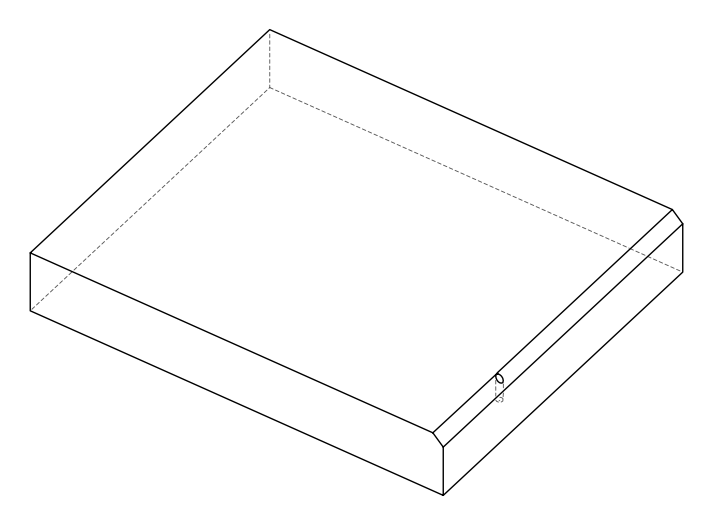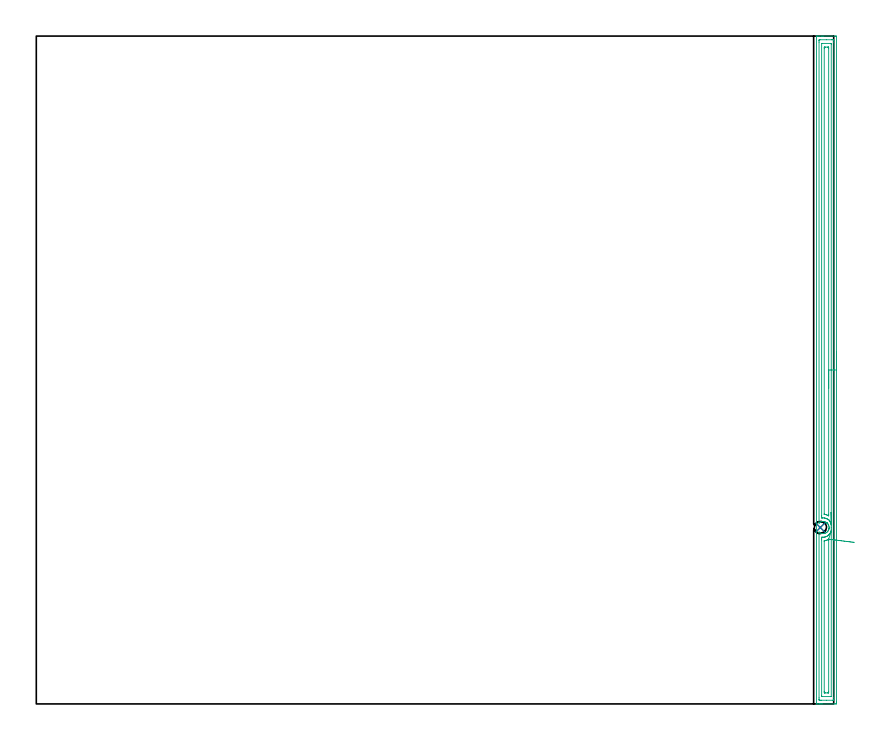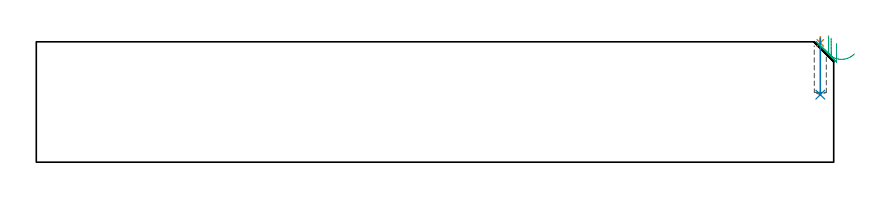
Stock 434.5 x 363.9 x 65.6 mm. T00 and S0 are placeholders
(PLAN: 3 operations, 2 tool changes, 12.2 min)
(1 SPOT_DRILL | STEP1POCKET | NXT0321_9005460120000 | 0.03 min | 2 mm3)
(2 DRILL_BLIND_HOLE_INTO_CENTER | STEP1POCKET | NXT0301_037 | 0.12 min | 945 mm3)
(3 AREA_MILL | FG_CHAMFER_SURFACE | UGT0205_001 | 12.05 min | 21496 mm3)
(TOOL NXT0321_9005460120000 | NC Spot Drill, 142deg, 12mm, Carbide, Uncoated | D12 PA142 FL30 Z2)
(TOOL NXT0301_037 | Carbide Drill 6.6mm [860.1-0660-033A1-MM 2214] | D6.6 PA140 FL53 Z2)
(TOOL UGT0205_001 | Chamfer Mill 20 x 3 x 45 deg. | D20 FL50 Z2)
(OP 1 SPOT_DRILL)
G17 G21 G94 G90
T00 M6
G54
G17 G0 G90 X427.2 Y96.1 S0 M3
G43 Z75.6 H0
G94 G81 G98 Z65.016 F250. R68.3
G80
M5
M2
(OP 2 DRILL_BLIND_HOLE_INTO_CENTER)
G17 G21 G94 G90
T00 M6
G54
G17 G0 G90 X427.2 Y96.1 S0 M3
G43 Z75.6 H1
G94 G81 G98 Z36.8 F250. R67.3
G80
M5
M2
(OP 3 AREA_MILL)
G17 G21 G94 G90
T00 M6
G54
G17 G0 G90 X436. Y191.95 S1061 M3
G43 Z75.6 H0
Z64.7
G94 G1 Y191.912 Z63.828 F250.
Y191.798 Z62.963
Y191.609 Z62.112
Y191.347 Z61.28
Y191.013 Z60.474
Y190.61 Z59.7
Y190.142 Z58.964
Y189.61 Z58.272
Y189.021 Z57.629
Y188.378 Z57.04
Y187.686 Z56.508
Y186.95 Z56.04
Y186.176 Z55.637
Y185.37 Z55.303
Y184.538 Z55.041
Y183.686 Z54.852
Y182.822 Z54.738
Y181.95 Z54.7
Y0.948
X435.999 Y0.617 Z54.701
X435.994 Y0.061 Z54.704
X435.992 Y0.008 Z54.706
X435.44 Y0.004 Z55.257
X434.826 Y0. Z55.871
X428.327 Z62.367
X427.777 Z62.92
X427.438 Z63.258
X426.888 Z63.809
X426.549 Z64.146
X425.526 Z65.173
X425.142 Y0.007 Z65.549
X425.103 Y0.01 Z65.588
X425.1 Y0.17 Z65.6
Y363.73
X425.103 Y363.89 Z65.588
X425.142 Y363.893 Z65.549
X425.527 Y363.9 Z65.173
X425.871 Z64.829
X426.549 Z64.146
X427.777 Z62.92
X428.327 Z62.367
X428.941 Z61.754
X435.44 Z55.257
X435.718 Y363.898 Z54.98
X435.992 Y363.89 Z54.706
X435.999 Y363.615 Z54.699
X436. Y181.95 Z54.7
X434.586 Z56.114
Y3.297
X434.585 Y2.403 Z56.115
X434.583 Y2.371 Z56.117
X434.551 Y2.01 Z56.149
X434.062 Y2.002 Z56.638
X430.507 Y2. Z60.193
X427.839 Z62.861
X427.438 Z63.262
X426.948 Y2.002 Z63.752
X426.549 Y2.01 Z64.151
X426.517 Y2.403 Z64.183
X426.515 Y2.437 Z64.185
X426.514 Y3.297 Z64.186
X426.515 Y93.571 Z64.185
X426.521 Y93.618 Z64.179
X426.549 Y93.6 Z64.151
X426.715 Y93.467 Z63.985
X426.84 Y93.382 Z63.86
X427.27 Y93.139 Z63.43
X427.724 Y92.96 Z62.976
X428.163 Y92.856 Z62.537
X428.608 Y92.812 Z62.092
X429.052 Y92.83 Z61.648
X429.492 Y92.909 Z61.208
X429.943 Y93.057 Z60.757
X430.376 Y93.27 Z60.324
X430.594 Y93.406 Z60.106
X430.803 Y93.562 Z59.897
X431.039 Y93.784 Z59.661
X431.26 Y94.025 Z59.44
X431.414 Y94.234 Z59.286
X431.556 Y94.455 Z59.144
X431.668 Y94.67 Z59.032
X431.765 Y94.89 Z58.935
X431.845 Y95.117 Z58.855
X431.909 Y95.348 Z58.791
X431.952 Y95.569 Z58.748
X431.979 Y95.792 Z58.721
X431.999 Y96.241 Z58.701
X431.934 Y96.69 Z58.766
X431.762 Y97.378 Z58.938
X431.514 Y97.814 Z59.186
X431.376 Y98.026 Z59.324
X431.26 Y98.179 Z59.44
X431.17 Y98.292 Z59.53
X431.081 Y98.404 Z59.619
X430.995 Y98.453 Z59.705
X430.985 Y98.468 Z59.715
X430.995 Y98.493 Z59.705
X431.005 Y98.51 Z59.695
X431.08 Y98.617 Z59.62
X431.022 Y98.563 Z59.678
X430.995 Y98.538 Z59.705
X430.977 Y98.524 Z59.723
X430.959 Y98.514 Z59.741
X430.92 Y98.543 Z59.78
X430.867 Y98.586 Z59.833
X430.644 Y98.758 Z60.056
X430.411 Y98.919 Z60.289
X430.376 Y98.938 Z60.324
X429.943 Y99.143 Z60.757
X429.492 Y99.291 Z61.208
X429.052 Y99.37 Z61.648
X428.608 Y99.388 Z62.092
X428.163 Y99.344 Z62.537
X427.724 Y99.24 Z62.976
X427.349 Y99.1 Z63.351
X426.99 Y98.919 Z63.71
X426.84 Y98.819 Z63.86
X426.613 Y98.647 Z64.087
X426.549 Y98.594 Z64.151
X426.521 Y98.574 Z64.179
X426.515 Y98.78 Z64.185
X426.514 Y360.603 Z64.186
X426.515 Y361.497 Z64.185
X426.517 Y361.529 Z64.183
X426.549 Y361.89 Z64.151
X427.038 Y361.898 Z63.662
X430.593 Y361.9 Z60.107
X433.261 Z57.439
X433.662 Z57.038
X434.152 Y361.898 Z56.548
X434.551 Y361.89 Z56.149
X434.583 Y361.497 Z56.117
X434.585 Y361.463 Z56.115
X434.586 Y360.603 Z56.114
Y181.95
X433.172 Z57.528
X433.171 Y98.383 Z57.529
X433.17 Y98.035 Z57.53
Y97.983
X433.165 Y97.844 Z57.535
X433.127 Y97.94 Z57.573
X433.112 Y97.983 Z57.588
X433.03 Y98.241 Z57.67
X432.914 Y98.521 Z57.786
X432.773 Y98.788 Z57.927
X432.724 Y98.876 Z57.976
X432.659 Y98.991 Z58.041
X432.435 Y99.36 Z58.265
X432.365 Y99.477 Z58.335
X432.333 Y99.543 Z58.367
X432.228 Y99.769 Z58.472
X432.101 Y99.986 Z58.599
X431.999 Y100.124 Z58.701
X431.884 Y100.252 Z58.816
X431.659 Y100.431 Z59.041
X431.489 Y100.522 Z59.211
X431.121 Y100.663 Z59.579
X430.995 Y100.735 Z59.705
X430.826 Y100.832 Z59.874
X430.352 Y101.048 Z60.348
X430.105 Y101.133 Z60.595
X429.818 Y101.227 Z60.882
X429.464 Y101.307 Z61.236
X429.216 Y101.347 Z61.484
X428.509 Y101.373 Z62.191
X428.327 Y101.36 Z62.373
X428.116 Y101.343 Z62.584
X427.936 Y101.327 Z62.764
X427.933 Y101.423 Z62.767
X427.931 Y101.556 Z62.769
X427.929 Y101.956 Z62.771
X427.928 Y102.449 Z62.772
X427.929 Y359.81 Z62.771
X427.93 Y359.86 Z62.77
X427.932 Y359.884 Z62.768
X427.934 Y359.888 Z62.766
X427.95 Y359.891 Z62.75
X428.139 Y359.899 Z62.561
X432.773 Z57.927
X432.962 Y359.895 Z57.738
X433.088 Y359.89 Z57.612
X433.165 Y359.883 Z57.535
X433.167 Y359.843 Z57.533
X433.169 Y359.71 Z57.531
X433.171 Y359.31 Z57.529
X433.172 Y181.95 Z57.528
X431.757 Z58.943
Y103.342
X431.755 Y102.579 Z58.945
X431.752 Y102.526 Z58.948
X431.751 Y102.51 Z58.949
X431.72 Y102.521 Z58.98
X431.578 Y102.574 Z59.122
X431.305 Y102.706 Z59.395
X430.995 Y102.853 Z59.705
X430.725 Y102.977 Z59.975
X430.326 Y103.121 Z60.374
X430.105 Y103.186 Z60.595
X429.388 Y103.342 Z61.312
X429.348 Y103.363 Z61.352
X429.346 Y103.368 Z61.354
X429.344 Y103.391 Z61.356
X429.343 Y103.438 Z61.357
Y103.534
Y357.03
X429.349 Y357.79 Z61.351
X429.355 Y357.89 Z61.345
X429.456 Y357.893 Z61.244
X429.673 Y357.897 Z61.027
X430.105 Y357.9 Z60.595
X431.018 Z59.682
X431.436 Y357.897 Z59.264
X431.645 Y357.893 Z59.055
X431.744 Y357.89 Z58.956
X431.75 Y357.822 Z58.95
X431.756 Y357.158 Z58.944
X431.757 Y357.03 Z58.943
Y181.95
Y181.078 Z58.981
Y180.214 Z59.095
Y179.362 Z59.283
Y178.53 Z59.546
Y177.724 Z59.88
Y176.95 Z60.282
Y176.214 Z60.751
Y175.522 Z61.282
Y174.879 Z61.872
Y174.29 Z62.515
Y173.758 Z63.207
Y173.29 Z63.943
Y172.887 Z64.716
Y172.553 Z65.522
Y172.291 Z66.354
Y172.102 Z67.206
Y171.988 Z68.071
Y171.95 Z68.943
G0 Z75.6
X433.103 Y104.343
Z67.597
G1 Y104.311 Z66.726
X433.104 Y104.202 Z65.86
X433.105 Y104.019 Z65.007
X433.107 Y103.763 Z64.173
X433.109 Y103.434 Z63.365
X433.111 Y103.036 Z62.589
X433.115 Y102.573 Z61.85
X433.118 Y102.046 Z61.154
X433.122 Y101.461 Z60.507
X433.126 Y100.822 Z59.913
X433.131 Y100.133 Z59.378
X433.136 Y99.401 Z58.904
X433.141 Y98.63 Z58.496
X433.146 Y97.826 Z58.157
X433.152 Y96.996 Z57.889
X433.157 Y96.145 Z57.694
X433.163 Y95.281 Z57.575
X433.169 Y94.41 Z57.531
X433.171 Y94.093 Z57.529
Y94.009
Y4.09
X433.17 Y4.04 Z57.53
X433.168 Y4.016 Z57.532
X433.166 Y4.012 Z57.534
X433.15 Y4.009 Z57.55
X432.961 Y4.001 Z57.739
X428.327 Z62.373
X428.138 Y4.005 Z62.562
X428.012 Y4.01 Z62.688
X427.935 Y4.017 Z62.765
X427.933 Y4.057 Z62.767
X427.931 Y4.19 Z62.769
X427.929 Y4.59 Z62.771
Y89.451
Y89.943
X427.931 Y90.341 Z62.769
X427.935 Y90.837 Z62.765
X428.105 Y90.847 Z62.595
X428.312 Y90.837 Z62.388
X428.329 Y90.835 Z62.371
X429.169 Y90.837 Z61.531
X429.21 Y90.843 Z61.49
X429.216 Y90.844 Z61.484
X429.62 Y90.926 Z61.08
X429.933 Y91.01 Z60.767
X430.105 Y91.067 Z60.595
X430.388 Y91.168 Z60.312
X430.574 Y91.26 Z60.126
X430.995 Y91.48 Z59.705
X431.148 Y91.576 Z59.552
X431.365 Y91.73 Z59.335
X431.648 Y91.967 Z59.052
X431.884 Y92.192 Z58.816
X432.09 Y92.417 Z58.61
X432.26 Y92.623 Z58.44
X432.474 Y92.924 Z58.226
X432.773 Y93.424 Z57.927
X432.805 Y93.484 Z57.895
X432.821 Y93.517 Z57.879
X432.929 Y93.769 Z57.771
X433.065 Y94.117 Z57.635
X433.169 Y94.41 Z57.531
X431.751 Y89.745 Z58.949
X431.753 Y89.738 Z58.947
X431.755 Y89.705 Z58.945
X431.757 Y89.177 Z58.943
Y89.05
Y6.87
X431.751 Y6.11 Z58.949
X431.746 Y6.01 Z58.954
X431.644 Y6.007 Z59.056
X431.427 Y6.003 Z59.273
X430.995 Y6. Z59.705
X430.082 Z60.618
X429.664 Y6.003 Z61.036
X429.455 Y6.007 Z61.245
X429.357 Y6.01 Z61.343
X429.35 Y6.078 Z61.35
X429.344 Y6.742 Z61.356
X429.343 Y6.87 Z61.357
Y88.54
X429.345 Y88.732 Z61.355
X429.348 Y88.826 Z61.352
X429.35 Y88.842 Z61.35
X429.366 Y88.849 Z61.334
X429.405 Y88.86 Z61.295
X429.725 Y88.929 Z60.975
X430.105 Y89.013 Z60.595
X430.136 Y89.02 Z60.564
X430.244 Y89.05 Z60.456
X430.794 Y89.252 Z59.906
X430.995 Y89.349 Z59.705
X431.388 Y89.548 Z59.312
X431.515 Y89.616 Z59.185
X431.621 Y89.677 Z59.079
X431.698 Y89.721 Z59.002
X431.746 Y89.745 Z58.954
X431.751 Z58.949
X432.391 Y89.666 Z58.363
X433.08 Y89.581 Z57.834
X433.812 Y89.49 Z57.368
X434.581 Y89.395 Z56.968
X435.383 Y89.297 Z56.637
X436.209 Y89.195 Z56.378
X437.055 Y89.09 Z56.193
X437.914 Y88.984 Z56.082
X438.779 Y88.877 Z56.047
X439.644 Y88.771 Z56.089
X440.502 Y88.665 Z56.206
X441.347 Y88.56 Z56.398
X442.171 Y88.459 Z56.663
X442.97 Y88.36 Z57.
X443.737 Y88.265 Z57.406
X444.465 Y88.176 Z57.877
X445.15 Y88.091 Z58.411
X445.786 Y88.013 Z59.003
G0 Z75.6
M5
M2
